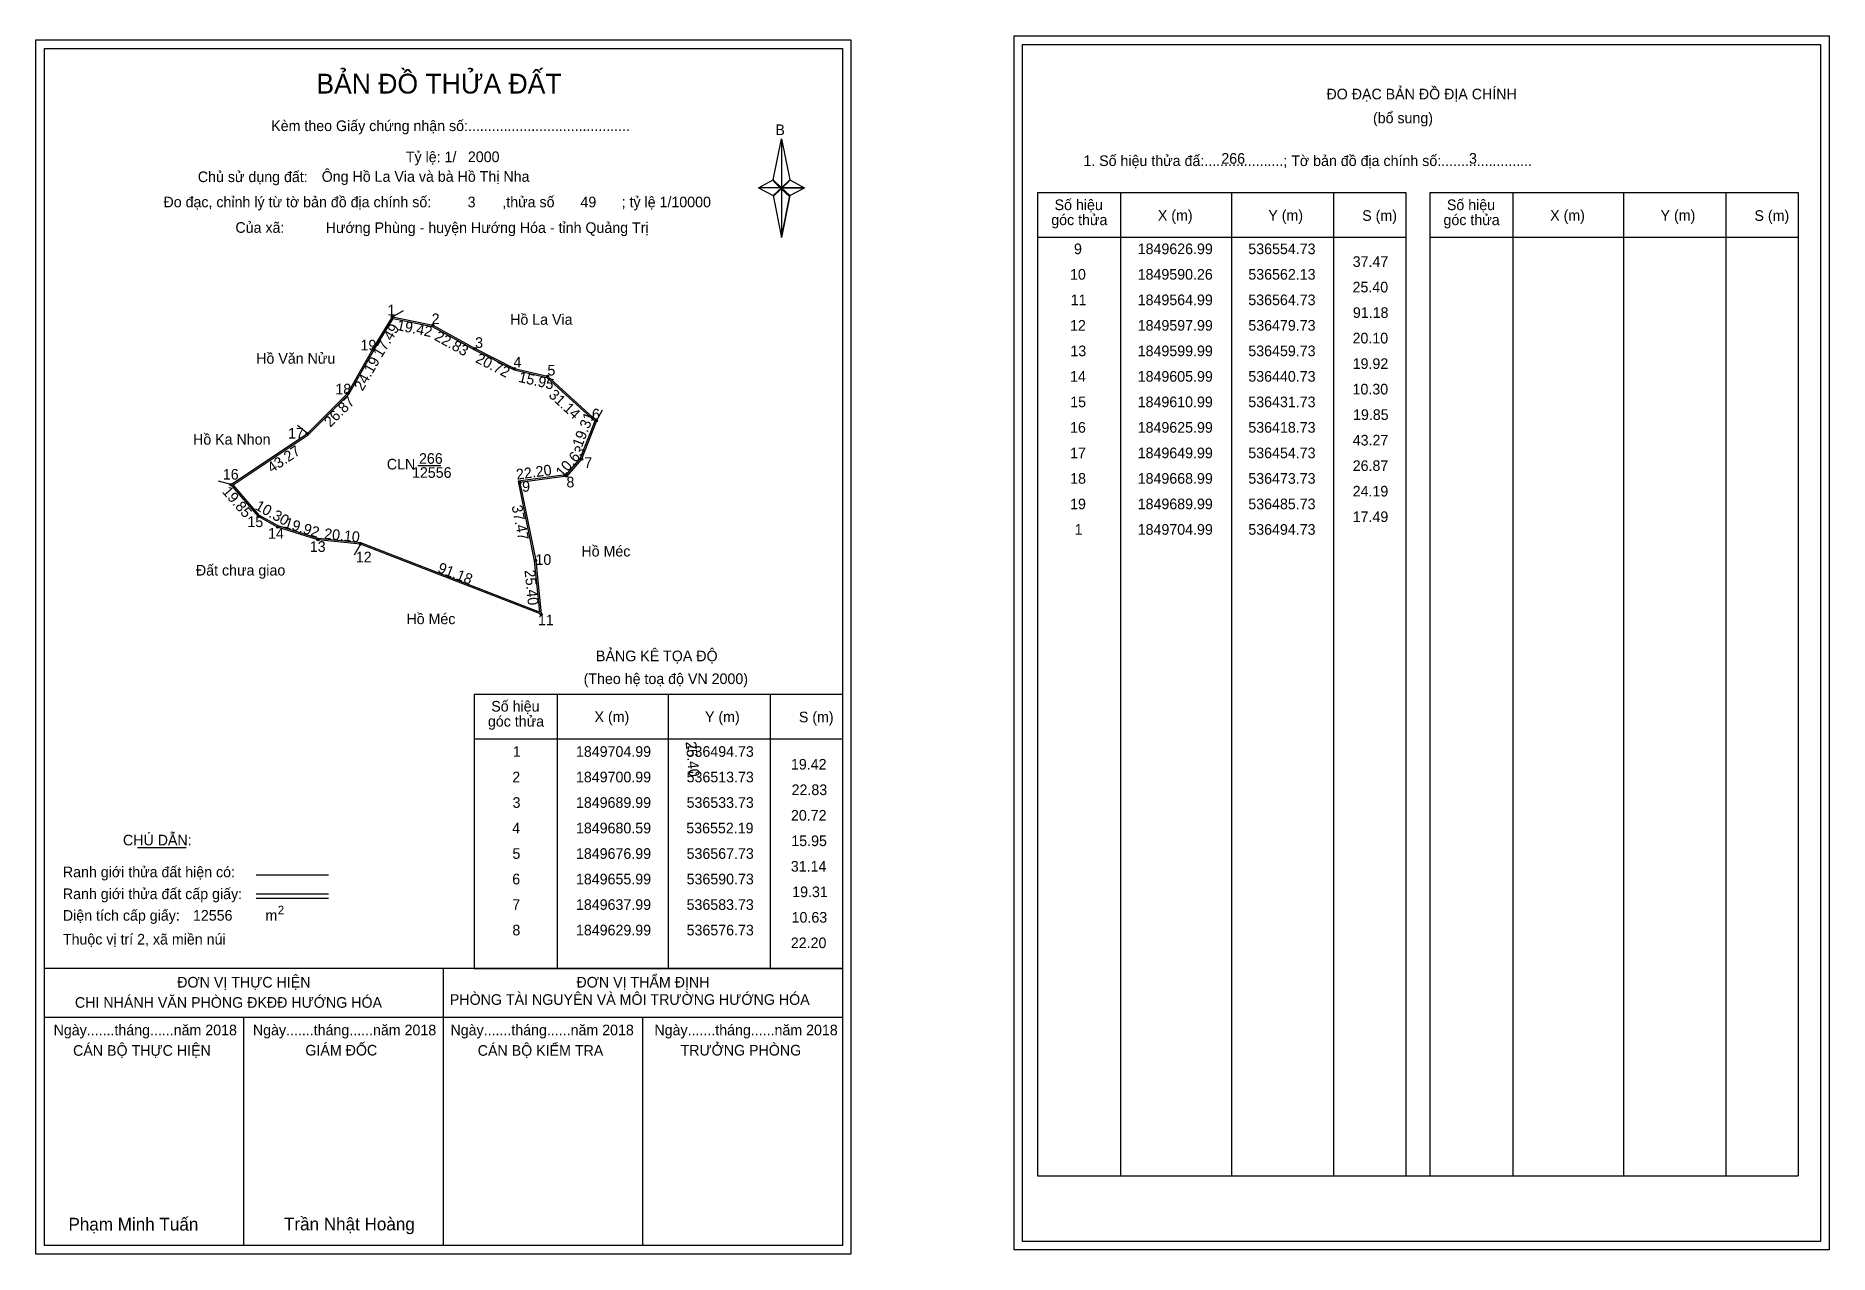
# Model space of a CAD drawing. Extents: x 536327 to 537171, y 1849264 to 1849837.
import ezdxf

# ---------------------------------------------------------------- set-up
doc = ezdxf.new("R2010")
doc.units = 0
for name, color, linetype in [('Level 1', 7, 'Continuous'), ('Level 10', 7, 'Continuous'), ('Level 11', 7, 'Continuous'), ('Level 13', 7, 'Continuous'), ('Level 27', 7, 'Continuous'), ('Level 3', 7, 'Continuous'), ('Level 49', 7, 'Continuous'), ('Level 53', 7, 'Continuous'), ('Level 55', 7, 'Continuous'), ('Level 6', 7, 'Continuous'), ('Level 63', 7, 'Continuous'), ('Level 9', 7, 'Continuous')]:
    doc.layers.add(name, color=color, linetype=linetype)

msp = doc.modelspace()

# ---------------------------------------------------------------- linework, layer by layer
at = {"layer": 'Level 1'}
for p, q in [((536331.04, 1849831.15), (536331.04, 1849831.15)), ((536791.13, 1849833.1), (536791.13, 1849833.1)), ((536673.88, 1849769.38), (536677.81, 1849788.66)), ((536673.88, 1849769.38), (536677.81, 1849788.66)), ((536677.81, 1849788.66), (536677.81, 1849765.62)), ((536677.81, 1849788.66), (536681.75, 1849769.38)), ((536677.81, 1849788.66), (536677.81, 1849765.62)), ((536666.99, 1849765.62), (536673.88, 1849769.38)), ((536673.88, 1849769.38), (536677.81, 1849765.62)), ((536677.81, 1849765.62), (536673.88, 1849769.38)), ((536677.52, 1849765.18), (536673.88, 1849768.95)), ((536681.45, 1849768.95), (536677.52, 1849765.18)), ((536677.52, 1849765.18), (536681.45, 1849768.95)), ((536681.75, 1849769.38), (536677.81, 1849765.62)), ((536677.81, 1849765.62), (536681.75, 1849769.38)), ((536681.75, 1849769.38), (536688.64, 1849765.62)), ((536666.99, 1849765.62), (536673.88, 1849761.94)), ((536677.81, 1849765.62), (536666.99, 1849765.62)), ((536677.81, 1849765.62), (536673.88, 1849761.94)), ((536673.88, 1849761.94), (536677.81, 1849765.62)), ((536677.52, 1849765.18), (536673.88, 1849761.5)), ((536673.88, 1849761.5), (536677.52, 1849765.18)), ((536673.88, 1849761.94), (536677.81, 1849742.22)), ((536681.45, 1849761.5), (536677.52, 1849765.18)), ((536677.81, 1849765.62), (536677.81, 1849742.22)), ((536677.81, 1849765.62), (536688.64, 1849765.62)), ((536677.81, 1849765.62), (536681.75, 1849761.94)), ((536688.64, 1849765.62), (536677.81, 1849765.62)), ((536677.81, 1849765.62), (536677.81, 1849742.22)), ((536681.75, 1849761.94), (536677.81, 1849765.62)), ((536681.75, 1849761.94), (536677.81, 1849742.22)), ((536677.81, 1849742.22), (536681.75, 1849761.94)), ((536681.75, 1849761.94), (536688.64, 1849765.62)), ((536798.19, 1849763.39), (536971.39, 1849763.39)), ((536837.37, 1849300.86), (536837.37, 1849763.39)), ((536889.52, 1849300.86), (536889.52, 1849763.39)), ((536937.46, 1849763.39), (536937.46, 1849300.86)), ((536971.39, 1849763.39), (536971.39, 1849300.86)), ((536982.71, 1849763.39), (537155.91, 1849763.39)), ((537021.89, 1849300.86), (537021.89, 1849763.39)), ((537074.03, 1849300.86), (537074.03, 1849763.39)), ((537121.98, 1849763.39), (537121.98, 1849300.86)), ((537155.91, 1849763.39), (537155.91, 1849300.86)), ((536798.19, 1849742.33), (536971.39, 1849742.33)), ((536982.71, 1849742.33), (537155.91, 1849742.33)), ((536533.22, 1849527.49), (536706.42, 1849527.49)), ((536572.4, 1849398.44), (536572.4, 1849527.49)), ((536624.55, 1849398.44), (536624.55, 1849527.49)), ((536672.49, 1849527.49), (536672.49, 1849398.44)), ((536533.22, 1849506.44), (536706.42, 1849506.44)), ((536374.87, 1849455.28), (536397.68, 1849455.28)), ((536430.6, 1849442.47), (536464.62, 1849442.47)), ((536430.6, 1849433.57), (536464.62, 1849433.57)), ((536430.6, 1849431.38), (536464.62, 1849431.38)), ((536544.69, 1849398.44), (536331.03, 1849398.44)), ((536706.42, 1849398.44), (536496.74, 1849398.44)), ((536518.73, 1849268), (536518.73, 1849398.44)), ((536533.22, 1849398.44), (536706.42, 1849398.44)), ((536706.43, 1849375.34), (536331.03, 1849375.34)), ((536424.88, 1849268), (536424.88, 1849375.34)), ((536612.58, 1849268), (536612.58, 1849375.34)), ((536798.19, 1849300.86), (537155.91, 1849300.86)), ((537166.53, 1849269.95), (537166.53, 1849269.95)), ((536706.42, 1849268), (536706.42, 1849268))]:
    msp.add_line(p, q, dxfattribs=at)
at = {"layer": 'Level 10'}
for p, q in [((536485.73, 1849689.99), (536494.73, 1849704.99)), ((536486.33, 1849689.64), (536495.07, 1849704.2)), ((536494.73, 1849704.99), (536513.73, 1849700.99)), ((536495.07, 1849704.2), (536513.48, 1849700.33)), ((536513.48, 1849700.33), (536533.4, 1849689.37)), ((536513.73, 1849700.99), (536533.73, 1849689.99)), ((536473.73, 1849668.99), (536485.73, 1849689.99)), ((536474.29, 1849668.56), (536486.33, 1849689.64)), ((536533.4, 1849689.37), (536551.95, 1849679.93)), ((536533.73, 1849689.99), (536552.19, 1849680.59)), ((536551.95, 1849679.93), (536567.39, 1849676.35)), ((536552.19, 1849680.59), (536567.73, 1849676.99)), ((536567.39, 1849676.35), (536589.9, 1849655.8)), ((536567.73, 1849676.99), (536590.73, 1849655.99)), ((536454.73, 1849649.99), (536473.73, 1849668.99)), ((536455.18, 1849649.45), (536474.29, 1849668.56)), ((536418.73, 1849625.99), (536454.73, 1849649.99)), ((536419.78, 1849625.85), (536455.18, 1849649.45)), ((536589.9, 1849655.8), (536583.12, 1849638.36)), ((536590.73, 1849655.99), (536583.73, 1849637.99)), ((536583.12, 1849638.36), (536576.38, 1849630.65)), ((536583.73, 1849637.99), (536576.73, 1849629.99)), ((536431.73, 1849610.99), (536418.73, 1849625.99)), ((536432.18, 1849611.54), (536419.78, 1849625.85)), ((536576.38, 1849630.65), (536553.9, 1849627.58)), ((536553.9, 1849627.58), (536561.44, 1849590.15)), ((536576.73, 1849629.99), (536554.73, 1849626.99)), ((536554.73, 1849626.99), (536562.13, 1849590.26)), ((536440.73, 1849605.99), (536431.73, 1849610.99)), ((536441.01, 1849606.64), (536432.18, 1849611.54)), ((536459.87, 1849600.68), (536441.01, 1849606.64)), ((536459.73, 1849599.99), (536440.73, 1849605.99)), ((536479.73, 1849597.99), (536459.73, 1849599.99)), ((536479.89, 1849598.68), (536459.87, 1849600.68)), ((536564.73, 1849564.99), (536479.73, 1849597.99)), ((536563.92, 1849566.06), (536479.89, 1849598.68)), ((536561.44, 1849590.15), (536563.92, 1849566.06)), ((536562.13, 1849590.26), (536564.73, 1849564.99))]:
    msp.add_line(p, q, dxfattribs=at)
at = {"layer": 'Level 11'}
for centre in [(536494.73, 1849704.99), (536513.73, 1849700.99), (536485.73, 1849689.99), (536533.73, 1849689.99), (536552.19, 1849680.59), (536567.73, 1849676.99), (536473.73, 1849668.99), (536454.73, 1849649.99), (536590.73, 1849655.99), (536583.73, 1849637.99), (536418.73, 1849625.99), (536418.73, 1849625.99), (536554.73, 1849626.99), (536576.73, 1849629.99), (536431.73, 1849610.99), (536440.73, 1849605.99), (536459.73, 1849599.99), (536479.73, 1849597.99), (536562.13, 1849590.26), (536564.73, 1849564.99)]:
    msp.add_circle(centre, 0.5, dxfattribs=at)
at = {"layer": 'Level 27'}
for p, q in [((536494.73, 1849704.99), (536500, 1849707.87)), ((536590.73, 1849655.99), (536593.61, 1849661.25)), ((536454.73, 1849649.99), (536450.12, 1849653.83)), ((536418.73, 1849625.99), (536412.97, 1849627.67)), ((536479.73, 1849597.99), (536476.74, 1849592.79))]:
    msp.add_line(p, q, dxfattribs=at)
at = {"layer": 'Level 3'}
for p, q in [((536798.19, 1849763.39), (536798.19, 1849300.86)), ((536982.71, 1849763.39), (536982.71, 1849300.86)), ((536533.22, 1849527.49), (536533.22, 1849398.44))]:
    msp.add_line(p, q, dxfattribs=at)
at = {"layer": 'Level 63'}
for p, q in [((536327.03, 1849835.15), (536710.43, 1849835.15)), ((536327.03, 1849264), (536327.03, 1849835.15)), ((536710.43, 1849835.15), (536710.43, 1849264)), ((536787.13, 1849837.1), (537170.53, 1849837.1)), ((536787.13, 1849265.95), (536787.13, 1849837.1)), ((537170.53, 1849837.1), (537170.53, 1849265.95)), ((536331.03, 1849831.15), (536706.43, 1849831.15)), ((536331.03, 1849268), (536331.03, 1849831.15)), ((536706.43, 1849831.15), (536706.43, 1849268)), ((536791.13, 1849833.1), (537166.53, 1849833.1)), ((536791.13, 1849269.95), (536791.13, 1849833.1)), ((537166.53, 1849833.1), (537166.53, 1849269.95)), ((537166.53, 1849269.95), (536791.13, 1849269.95)), ((536710.43, 1849264), (536327.03, 1849264)), ((536706.43, 1849268), (536331.03, 1849268)), ((537170.53, 1849265.95), (536787.13, 1849265.95))]:
    msp.add_line(p, q, dxfattribs=at)
at = {"layer": 'Level 9'}
msp.add_line((536506.67, 1849634.99), (536517.59, 1849634.99), dxfattribs=at)

# ---------------------------------------------------------------- texts
at = {"layer": 'Level 1'}
for s, height, p in [('BẢN ĐỒ THỬA ĐẤT', 9.3313, (536458.97, 1849809.96)), ('ĐO ĐẠC BẢN ĐỒ ĐỊA CHÍNH', 5, (536934.08, 1849807.22)), ('(bổ sung)', 5, (536955.96, 1849795.98)), ('Kèm theo Giấy chứng nhận số:.........................................', 5, (536437.73, 1849792.3)), ('B', 5, (536674.9, 1849790.42)), ('1. Số hiệu thửa đấ:....................; Tờ bản đồ địa chính số:.......................', 5, (536819.74, 1849775.86)), ('Chủ sử dụng đất:', 5, (536403.21, 1849768.31)), ('Đo đạc, chỉnh lý từ tờ bản đồ địa chính số:                  ,thửa số                 ; tỷ lệ 1/10000', 5, (536387.05, 1849756.45)), ('Số hiệu', 5, (536806.22, 1849755.12)), ('Số hiệu', 5, (536990.74, 1849755.12)), ('Của xã:', 5, (536420.89, 1849744.45)), ('góc thửa', 5, (536804.64, 1849748.06)), ('X (m)', 5, (536854.78, 1849750.17)), ('Y (m)', 5, (536906.74, 1849750.17)), ('S (m)', 5, (536950.9, 1849750.07)), ('góc thửa', 5, (536989.15, 1849748.06)), ('X (m)', 5, (537039.3, 1849750.17)), ('Y (m)', 5, (537091.25, 1849750.17)), ('S (m)', 5, (537135.41, 1849750.07)), ('Hồ La Via', 5, (536550.12, 1849701.19)), ('Hồ Văn Nửu', 5, (536430.69, 1849682.86)), ('Hồ Ka Nhon', 5, (536400.96, 1849644.79)), ('Hồ Méc', 5, (536583.63, 1849592.17)), ('Đất chưa giao', 5, (536402.32, 1849583.23)), ('Hồ Méc', 5, (536501.33, 1849560.35)), ('BẢNG KÊ TỌA ĐỘ', 5, (536590.49, 1849542.9)), ('(Theo hệ toạ độ VN 2000)', 5, (536584.69, 1849532.18)), ('Số hiệu', 5, (536541.25, 1849519.23)), ('góc thửa', 5, (536539.67, 1849512.17)), ('X (m)', 5, (536589.81, 1849514.28)), ('Y (m)', 5, (536641.77, 1849514.28)), ('S (m)', 5, (536685.93, 1849514.18)), ('CHÚ DẪN:', 5, (536367.99, 1849456.29)), ('Ranh giới thửa đất hiện có:', 5, (536339.73, 1849441.29)), ('Ranh giới thửa đất cấp giấy:', 5, (536339.73, 1849431.01)), ('Diện tích cấp giấy:', 5, (536339.73, 1849420.85)), ('m', 5, (536435.04, 1849420.89)), ('2', 4, (536440.83, 1849423.91)), ('Thuộc vị trí 2, xã miền núi', 5, (536339.73, 1849409.65)), ('ĐƠN VỊ THỰC HIỆN', 5, (536393.5, 1849389.41)), ('ĐƠN VỊ THẨM ĐỊNH', 5, (536581.3, 1849389.41)), ('PHÒNG TÀI NGUYÊN VÀ MÔI TRƯỜNG HƯỚNG HÓA', 5, (536521.75, 1849381.27)), ('CHI NHÁNH VĂN PHÒNG ĐKĐĐ HƯỚNG HÓA', 5, (536345.42, 1849379.89)), ('Ngày.......tháng......năm 2018', 5, (536335.37, 1849366.94)), ('Ngày.......tháng......năm 2018', 5, (536429.11, 1849366.94)), ('Ngày.......tháng......năm 2018', 5, (536522.06, 1849366.94)), ('Ngày.......tháng......năm 2018', 5, (536617.98, 1849366.94)), ('CÁN BỘ THỰC HIỆN', 5, (536344.53, 1849357.31)), ('GIÁM ĐỐC', 5, (536453.79, 1849357.43)), ('CÁN BỘ KIỂM TRA', 5, (536534.87, 1849357.31)), ('TRƯỞNG PHÒNG', 5, (536630.25, 1849357.43)), ('Phạm Minh Tuấn', 6, (536342.35, 1849275.08)), ('Trần Nhật Hoàng', 6, (536443.73, 1849275.18))]:
    msp.add_text(s, height=height, dxfattribs=at).set_placement(p)
at = {"layer": 'Level 11'}
msp.add_text('Tỷ lệ: 1/', height=5, dxfattribs=at).set_placement((536501.05, 1849777.67))
at = {"layer": 'Level 13'}
for s, p in [('266', (536507.24, 1849635.79)), ('CLN', (536492.11, 1849633.12)), ('12556', (536503.96, 1849629.19))]:
    msp.add_text(s, height=5, dxfattribs=at).set_placement(p)
at = {"layer": 'Level 49'}
for s, rotation, p in [('17.49', 59.03624, (536489.61, 1849685.38)), ('19.42', 348.11134, (536496.52, 1849698.79)), ('22.83', 331.18921, (536514.08, 1849694.29)), ('24.19', 60.25512, (536480.71, 1849669.72)), ('20.72', 333.01439, (536533.44, 1849683.74)), ('15.95', 346.95692, (536553.75, 1849674.38)), ('26.87', 45, (536465.53, 1849652.73)), ('31.14', 317.60256, (536567.87, 1849667.65)), ('19.31', 68.74949, (536583.82, 1849643.24)), ('43.27', 33.69007, (536438.03, 1849631.3)), ('10.63', 48.81407, (536574.83, 1849629.04)), ('22.20', 7.76517, (536553.31, 1849628.29)), ('19.85', 310.91438, (536414.37, 1849622.54)), ('10.30', 330.9454, (536429.72, 1849614.59)), ('37.47', 281.39091, (536550.78, 1849615.87)), ('19.92', 342.47443, (536443.46, 1849605.97)), ('20.10', 354.28941, (536462.48, 1849600.52)), ('91.18', 338.78203, (536515.65, 1849584.9)), ('25.40', 275.87442, (536556.87, 1849585.69)), ('25.40', 275.87442, (536632.6, 1849504.99))]:
    msp.add_text(s, height=5, rotation=rotation, dxfattribs=at).set_placement(p)
at = {"layer": 'Level 53'}
for s, p in [('9', (536815.34, 1849734.41)), ('1849626.99', (536845.3, 1849734.41)), ('536554.73', (536897.34, 1849734.41)), ('37.47', (536946.44, 1849728.41)), ('10', (536813.47, 1849722.41)), ('1849590.26', (536845.29, 1849722.41)), ('536562.13', (536897.34, 1849722.41)), ('25.40', (536946.37, 1849716.41)), ('11', (536813.79, 1849710.41)), ('1849564.99', (536845.3, 1849710.41)), ('536564.73', (536897.34, 1849710.41)), ('91.18', (536946.53, 1849704.41)), ('12', (536813.49, 1849698.41)), ('1849597.99', (536845.3, 1849698.41)), ('536479.73', (536897.34, 1849698.41)), ('13', (536813.64, 1849686.41)), ('1849599.99', (536845.3, 1849686.41)), ('536459.73', (536897.34, 1849686.41)), ('20.10', (536946.37, 1849692.41)), ('19.92', (536946.42, 1849680.41)), ('14', (536813.47, 1849674.41)), ('1849605.99', (536845.3, 1849674.41)), ('536440.73', (536897.34, 1849674.41)), ('15', (536813.58, 1849662.41)), ('1849610.99', (536845.3, 1849662.41)), ('536431.73', (536897.34, 1849662.41)), ('10.30', (536946.37, 1849668.41)), ('19.85', (536946.6, 1849656.41)), ('16', (536813.48, 1849650.41)), ('1849625.99', (536845.3, 1849650.41)), ('536418.73', (536897.34, 1849650.41)), ('43.27', (536946.44, 1849644.41)), ('17', (536813.5, 1849638.41)), ('1849649.99', (536845.3, 1849638.41)), ('536454.73', (536897.34, 1849638.41)), ('26.87', (536946.44, 1849632.41)), ('18', (536813.55, 1849626.41)), ('1849668.99', (536845.3, 1849626.41)), ('536473.73', (536897.34, 1849626.41)), ('24.19', (536946.43, 1849620.41)), ('19', (536813.5, 1849614.41)), ('1849689.99', (536845.3, 1849614.41)), ('536485.73', (536897.34, 1849614.41)), ('1', (536815.64, 1849602.41)), ('1849704.99', (536845.3, 1849602.41)), ('536494.73', (536897.34, 1849602.41)), ('17.49', (536946.43, 1849608.41)), ('1', (536551.42, 1849497.94)), ('1849704.99', (536581.08, 1849497.94)), ('536494.73', (536633.12, 1849497.94)), ('19.42', (536682.2, 1849491.94)), ('2', (536551.12, 1849485.94)), ('1849700.99', (536581.08, 1849485.94)), ('536513.73', (536633.12, 1849485.94)), ('22.83', (536682.51, 1849479.94)), ('3', (536551.27, 1849473.94)), ('1849689.99', (536581.08, 1849473.94)), ('536533.73', (536633.12, 1849473.94)), ('20.72', (536682.2, 1849467.94)), ('4', (536551.09, 1849461.94)), ('1849680.59', (536581.08, 1849461.94)), ('536552.19', (536632.97, 1849461.94)), ('5', (536551.21, 1849449.94)), ('1849676.99', (536581.08, 1849449.94)), ('536567.73', (536633.12, 1849449.94)), ('15.95', (536682.38, 1849455.94)), ('31.14', (536682.15, 1849443.94)), ('6', (536551.11, 1849437.94)), ('1849655.99', (536581.08, 1849437.94)), ('536590.73', (536633.12, 1849437.94)), ('7', (536551.13, 1849425.94)), ('1849637.99', (536581.08, 1849425.94)), ('536583.73', (536633.12, 1849425.94)), ('19.31', (536682.8, 1849431.94)), ('10.63', (536682.51, 1849419.94)), ('8', (536551.18, 1849413.94)), ('1849629.99', (536581.08, 1849413.94)), ('536576.73', (536633.12, 1849413.94)), ('22.20', (536682.15, 1849407.94))]:
    msp.add_text(s, height=5, dxfattribs=at).set_placement(p)
at = {"layer": 'Level 55'}
for s, height, p in [('1', 0.4, (536494.62, 1849704.99)), ('0', 0.11, (536494.69, 1849704.88)), ('0', 0.11, (536494.69, 1849704.88)), ('0', 0.11, (536494.69, 1849704.88)), ('2', 0.4, (536513.59, 1849700.99)), ('0', 0.11, (536513.69, 1849700.88)), ('0', 0.11, (536513.69, 1849700.88)), ('19', 0.4, (536485.45, 1849689.99)), ('0', 0.11, (536485.69, 1849689.88)), ('3', 0.4, (536533.61, 1849689.99)), ('0', 0.11, (536533.69, 1849689.88)), ('0', 0.11, (536533.69, 1849689.88)), ('4', 0.4, (536552.05, 1849680.59)), ('0', 0.11, (536552.15, 1849680.48)), ('0', 0.11, (536552.15, 1849680.48)), ('5', 0.4, (536567.6, 1849676.99)), ('0', 0.11, (536567.69, 1849676.88)), ('0', 0.11, (536567.69, 1849676.88)), ('18', 0.4, (536473.45, 1849668.99)), ('0', 0.11, (536473.69, 1849668.88)), ('17', 0.4, (536454.45, 1849649.99)), ('0', 0.11, (536454.69, 1849649.88)), ('0', 0.11, (536454.69, 1849649.88)), ('6', 0.4, (536590.59, 1849655.99)), ('0', 0.11, (536590.69, 1849655.88)), ('0', 0.11, (536590.69, 1849655.88)), ('0', 0.11, (536590.69, 1849655.88)), ('0', 0.11, (536590.69, 1849655.88)), ('7', 0.4, (536583.6, 1849637.99)), ('0', 0.11, (536583.69, 1849637.88)), ('0', 0.11, (536583.69, 1849637.88)), ('16', 0.4, (536418.45, 1849625.99)), ('0', 0.11, (536418.69, 1849625.88)), ('0', 0.11, (536418.69, 1849625.88)), ('9', 0.4, (536554.59, 1849626.99)), ('0', 0.11, (536554.69, 1849626.88)), ('0', 0.11, (536554.69, 1849626.88)), ('8', 0.4, (536576.6, 1849629.99)), ('0', 0.11, (536576.69, 1849629.88)), ('0', 0.11, (536576.69, 1849629.88)), ('15', 0.4, (536431.45, 1849610.99)), ('0', 0.11, (536431.69, 1849610.88)), ('14', 0.4, (536440.44, 1849605.99)), ('0', 0.11, (536440.69, 1849605.88)), ('13', 0.4, (536459.46, 1849599.99)), ('0', 0.11, (536459.69, 1849599.88)), ('12', 0.4, (536479.45, 1849597.99)), ('0', 0.11, (536479.69, 1849597.88)), ('0', 0.11, (536479.69, 1849597.88)), ('10', 0.4, (536561.85, 1849590.26)), ('0', 0.11, (536562.09, 1849590.15)), ('0', 0.11, (536562.09, 1849590.15)), ('11', 0.4, (536564.47, 1849564.99)), ('0', 0.11, (536564.69, 1849564.88)), ('0', 0.11, (536564.69, 1849564.88)), ('0', 0.11, (536564.69, 1849564.88))]:
    msp.add_text(s, height=height, dxfattribs=at).set_placement(p)
at = {"layer": 'Level 6'}
for s, p in [('2000', (536530.24, 1849777.71)), ('266', (536884.64, 1849776.94)), ('3', (537001.13, 1849776.98)), ('Ông Hồ La Via và bà Hồ Thị Nha', (536461.48, 1849768.45)), ('3', (536530.12, 1849756.43)), ('49', (536583.19, 1849756.43)), (' Hướng Phùng - huyện Hướng Hóa - tỉnh Quảng Trị', (536461.51, 1849744.37)), ('12556', (536400.92, 1849420.86))]:
    msp.add_text(s, height=5, dxfattribs=at).set_placement(p)
at = {"layer": 'Level 9'}
for s, p in [('1', (536492.38, 1849705.61)), ('2', (536513.21, 1849701.49)), ('19', (536479.74, 1849689.11)), ('3', (536533.67, 1849690.32)), ('4', (536551.7, 1849681.1)), ('5', (536567.67, 1849677.32)), ('18', (536467.91, 1849668.43)), ('6', (536588.58, 1849656.65)), ('17', (536445.66, 1849647.66)), ('16', (536414.99, 1849628.35)), ('7', (536584.97, 1849633.83)), ('9', (536555.74, 1849622.64)), ('8', (536576.61, 1849624.67)), ('15', (536426.53, 1849606.01)), ('14', (536436.24, 1849600.55)), ('13', (536455.9, 1849594.36)), ('12', (536477.53, 1849589.43)), ('10', (536562.02, 1849588.24)), ('11', (536563.21, 1849559.81))]:
    msp.add_text(s, height=5, dxfattribs=at).set_placement(p)

doc.saveas('drawing.dxf')
